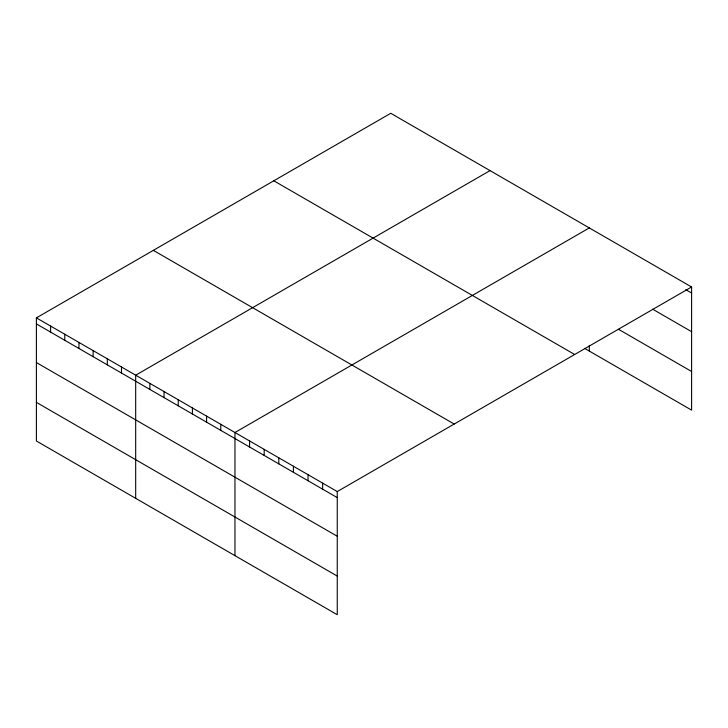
<?xml version="1.0" encoding="UTF-8"?>
<svg xmlns="http://www.w3.org/2000/svg" width="728" height="728" viewBox="0 0 728 728"><rect width="100%" height="100%" fill="white"/><g stroke="black" fill="none" stroke-linecap="round" stroke-linejoin="round"><path stroke-width="1.09" d="M337.255 536.254L337.255 491.564L36.4 317.872L36.4 441.013L337.255 614.714L337.255 536.254L36.4 362.562M584.584 348.348L691.6 410.128L691.6 286.987L390.745 113.286L36.4 317.872M490.026 170.607L135.681 375.193L135.681 498.334M589.307 227.928L234.962 432.505L234.962 555.655M337.255 491.564L691.6 286.987M685.758 289.653L691.6 293.029M652.634 309.173L691.6 331.677M618.536 329.302L691.6 371.489M273.81 180.799L574.665 354.5M153.335 250.359L454.19 424.051M36.4 323.914L337.255 497.615M36.4 402.375L337.255 576.066M589.307 345.391L589.307 351.078M322.641 483.128L322.641 489.18M308.026 474.692L308.026 480.735M293.411 466.257L293.411 472.299M278.806 457.821L278.806 463.863M264.191 449.385L264.191 455.428M249.577 440.941L249.577 446.992M220.784 424.324L220.784 430.366M206.597 416.134L206.597 422.176M192.41 407.944L192.41 413.986M178.233 399.754L178.233 405.805M164.046 391.564L164.046 397.615M149.868 383.374L149.868 389.425M121.494 367.003L121.494 373.045M107.316 358.813L107.316 364.855M93.129 350.623L93.129 356.675M78.952 342.433L78.952 348.485M64.765 334.243L64.765 340.295M50.587 326.062L50.587 332.104"/></g></svg>
